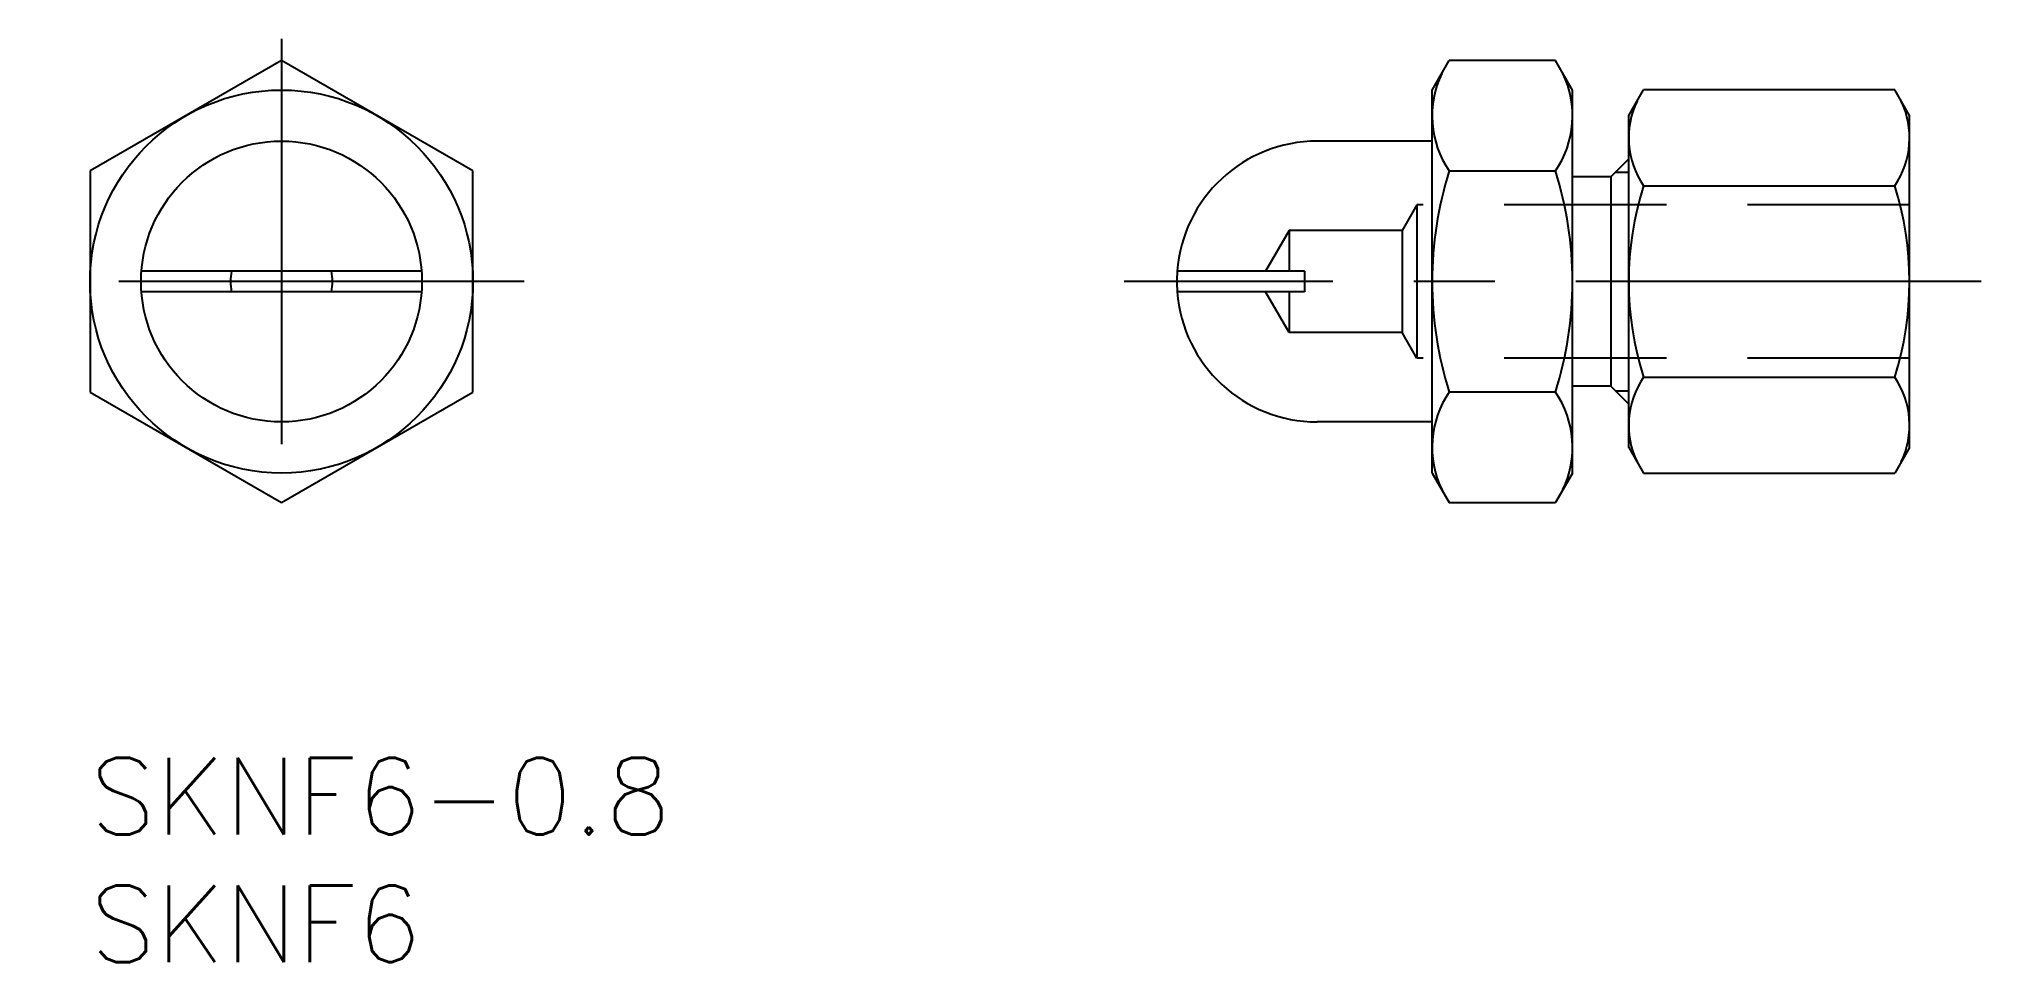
# Model space of a CAD drawing. Extents: x -2 to 74.1, y -8 to 28.2.
import ezdxf

# ---------------------------------------------------------------- set-up
doc = ezdxf.new("R2010")
doc.units = 0
doc.header["$LTSCALE"] = 0.5
for name, pattern in [('CENTER', [50.8, 31.75, -6.35, 6.35, -6.35]), ('DASHED', [19.05, 12.7, -6.35]), ('PHANTOM', [63.5, 31.75, -6.35, 6.35, -6.35, 6.35, -6.35])]:
    doc.linetypes.add(name, pattern=pattern)
for name, color, linetype in [('MSM_CENTER', 1, 'CENTER'), ('MSM_CONTINUOUS', 7, 'CONTINUOUS'), ('MSM_DASHED', 4, 'DASHED'), ('MSM_IMAGINARY', 6, 'PHANTOM'), ('MSM_NARROW', 5, 'CONTINUOUS'), ('MSM_PART_NUMBER', 7, 'CONTINUOUS')]:
    doc.layers.add(name, color=color, linetype=linetype)
doc.styles.get("Standard").update_dxf_attribs({"font": 'txt.shx', "height": 3, "bigfont": 'bigfont.shx'})

# ---------------------------------------------------------------- blocks, each defined once
blk = doc.blocks.new('*U10')
at = {"layer": 'MSM_PART_NUMBER'}
blk.add_text('SKNF6-0.8', height=3, dxfattribs=at).set_placement((0, -3))
blk = doc.blocks.new('*U11')
at = {"layer": 'MSM_PART_NUMBER'}
blk.add_text('SKNF6', height=3, dxfattribs=at).set_placement((0, -8))

msp = doc.modelspace()

# ---------------------------------------------------------------- linework, layer by layer
at = {"layer": 'MSM_CENTER'}
for p, q in [((7.5, 28.166), (7.5, 9.155)), ((17.005, 18.66), (-2.005, 18.66)), ((74.081, 18.66), (40.512, 18.66))]:
    msp.add_line(p, q, dxfattribs=at)
at = {"layer": 'MSM_CONTINUOUS'}
for p, q in [((7.5, 27.321), (0, 22.99)), ((15, 22.99), (7.5, 27.321)), ((52.575, 26.16), (53.245, 27.321)), ((57.405, 27.321), (53.245, 27.321)), ((58.075, 26.16), (57.405, 27.321)), ((52.575, 11.16), (52.575, 26.16)), ((58.075, 11.16), (58.075, 26.16)), ((60.275, 25.16), (60.856, 26.166)), ((70.694, 26.166), (60.856, 26.166)), ((71.275, 25.16), (70.694, 26.166)), ((60.275, 12.16), (60.275, 25.16)), ((71.275, 12.16), (71.275, 25.16)), ((52.575, 24.16), (48.075, 24.16)), ((0, 22.99), (0, 14.33)), ((15, 14.33), (15, 22.99)), ((53.245, 22.99), (57.405, 22.99)), ((59.575, 22.76), (60.275, 23.46)), ((59.575, 22.76), (58.075, 22.76)), ((59.575, 22.76), (59.575, 14.56)), ((60.856, 22.413), (70.694, 22.413)), ((12.985, 19.06), (2.015, 19.06)), ((47.575, 19.06), (42.59, 19.06)), ((47.575, 19.06), (47.575, 18.26)), ((12.985, 18.26), (2.015, 18.26)), ((47.575, 18.26), (42.59, 18.26)), ((59.575, 14.56), (58.075, 14.56)), ((59.575, 14.56), (60.275, 13.86)), ((70.694, 14.907), (60.856, 14.907)), ((0, 14.33), (7.5, 10)), ((7.5, 10), (15, 14.33)), ((57.405, 14.33), (53.245, 14.33)), ((52.575, 13.16), (48.075, 13.16)), ((60.275, 12.16), (60.856, 11.155)), ((71.275, 12.16), (70.694, 11.155)), ((52.575, 11.16), (53.245, 10)), ((58.075, 11.16), (57.405, 10)), ((60.856, 11.155), (70.694, 11.155)), ((53.245, 10), (57.405, 10))]:
    msp.add_line(p, q, dxfattribs=at)
for radius in [7.5, 5.5]:
    msp.add_circle((7.5, 18.66), radius, dxfattribs=at)
for centre, radius, start, end in [((56.409, 25.155), 3.834, 154.38425, 214.38425), ((54.241, 25.155), 3.834, 325.61575, 25.61575), ((63.598, 24.289), 3.323, 154.38425, 214.38425), ((67.952, 24.289), 3.323, 325.61575, 25.61575), ((48.075, 18.66), 5.5, 90, 175.82935), ((66.905, 18.66), 14.33, 162.41205, 197.58795), ((43.745, 18.66), 14.33, 342.41205, 17.58795), ((72.694, 18.66), 12.419, 162.41205, 197.58795), ((58.856, 18.66), 12.419, 342.41205, 17.58795), ((7.5, 18.66), 2, 168.46304, 191.53696), ((7.5, 18.66), 2, 348.46304, 11.53696), ((48.075, 18.66), 5.5, 184.17065, 270), ((63.598, 13.031), 3.323, 145.61575, 205.61575), ((67.952, 13.031), 3.323, 334.38425, 34.38425), ((56.409, 12.165), 3.834, 145.61575, 205.61575), ((54.241, 12.165), 3.834, 334.38425, 34.38425)]:
    msp.add_arc(centre, radius, start, end, dxfattribs=at)
at = {"layer": 'MSM_DASHED'}
for p, q in [((51.975, 21.66), (51.398, 20.66)), ((71.275, 21.66), (51.975, 21.66)), ((51.975, 21.66), (51.975, 15.66)), ((46.975, 20.66), (46.051, 19.06)), ((51.398, 20.66), (46.975, 20.66)), ((46.975, 20.66), (46.975, 19.06)), ((51.398, 20.66), (51.398, 16.66)), ((46.975, 16.66), (46.051, 18.26)), ((46.975, 18.26), (46.975, 16.66)), ((51.398, 16.66), (46.975, 16.66)), ((51.975, 15.66), (51.398, 16.66)), ((71.275, 15.66), (51.975, 15.66))]:
    msp.add_line(p, q, dxfattribs=at)
at = {"layer": 'MSM_IMAGINARY'}
msp.add_arc((48.075, 18.66), 5.5, 175.82935, 184.17065, dxfattribs=at)
at = {"layer": 'MSM_NARROW'}
for p, q in [((59.758, 22.943), (60.275, 22.943)), ((59.758, 14.377), (60.275, 14.377))]:
    msp.add_line(p, q, dxfattribs=at)

# ---------------------------------------------------------------- block references
at = {"layer": 'MSM_CONTINUOUS'}
for name in ['*U10', '*U11']:
    msp.add_blockref(name, (0, 0), dxfattribs=at)

doc.saveas('drawing.dxf')
